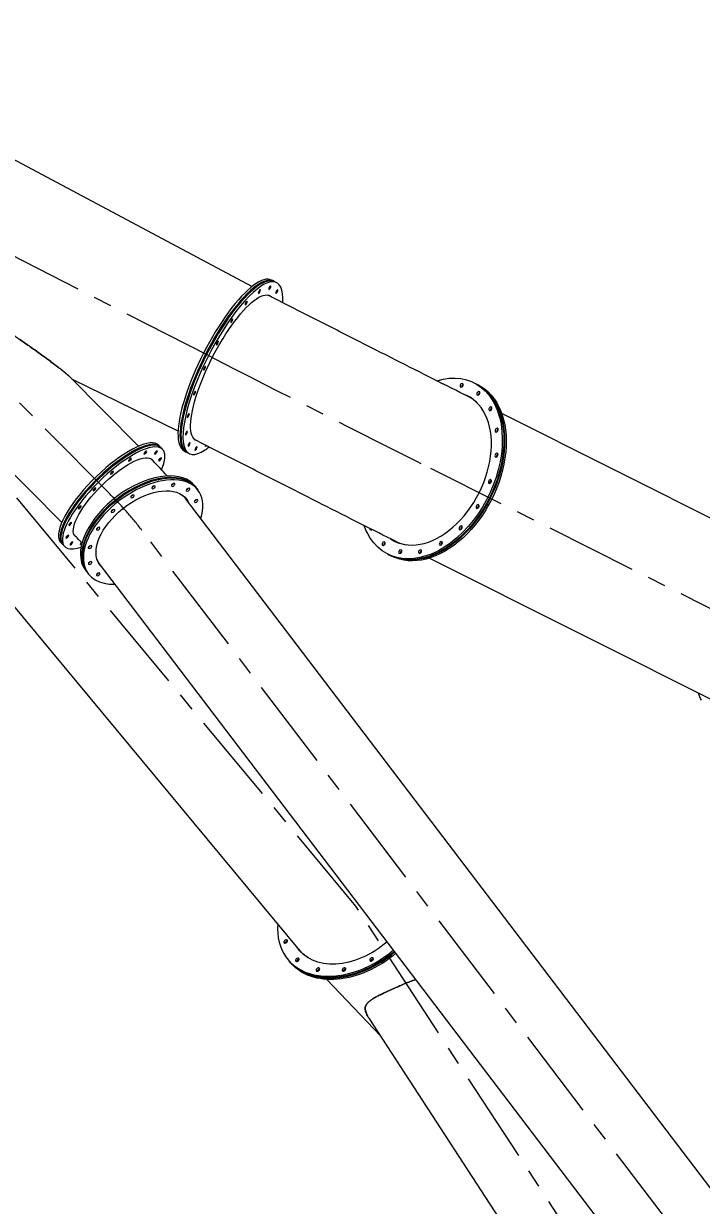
# Model space of a CAD drawing. Header units: inches. Extents: x -350577 to -266477, y -437959 to -377535.
# Drawn here: x -325289 to -322975, y -395803 to -391769 of the extents above; entities that cross this region are included whole.
import ezdxf

# ---------------------------------------------------------------- set-up
doc = ezdxf.new("R2010")
doc.units = ezdxf.units.IN
doc.header["$MEASUREMENT"] = 0
doc.linetypes.add('CENTER', pattern=[2, 1.25, -0.25, 0.25, -0.25])
doc.layers.add('CENTER       (itatec)', color=4, linetype='CENTER', lineweight=9)
doc.layers.add('ORGINAL (itatec)', color=3, linetype='Continuous', lineweight=9)
doc.styles.add('Geniso', font='geniso.shx', dxfattribs={"oblique": 15})
doc.dimstyles.new('scale 1b100', dxfattribs={"dimscale": 100, "dimtxt": 3, "dimasz": 2.5, "dimexe": 1, "dimexo": 1, "dimgap": 1, "dimtad": 1, "dimdec": 0, "dimzin": 0, "dimdsep": 46, "dimtxsty": 'Geniso', "dimcen": 0, "dimclrd": 1, "dimclre": 1, "dimclrt": 7, "dimadec": 0, "dimazin": 0, "dimtfac": 1, "dimtdec": 0, "dimtmove": 0, "dimatfit": 3, "dimfxl": 0.75, "dimtolj": 1, "dimtzin": 0, "dimarcsym": 0})

# ---------------------------------------------------------------- blocks, each defined once
blk = doc.blocks.new('*D19')
at = {"layer": 'Defpoints', "color": 0, "transparency": 16777216}
for p in [(-322053.8, -395650.3), (-322637.2, -400430.8), (-322637.2, -401260.3)]:
    blk.add_point(p, dxfattribs=at)
at = {"layer": 'ORGINAL (itatec)', "color": 1, "lineweight": -2, "transparency": 16777216}
for p, q in [((-322053.8, -395750.3), (-322053.8, -401360.3)), ((-322637.2, -400530.8), (-322637.2, -401360.3)), ((-322887.2, -401260.3), (-323949.6, -401260.3)), ((-322053.8, -401260.3), (-322637.2, -401260.3)), ((-321803.8, -401260.3), (-321553.8, -401260.3))]:
    blk.add_line(p, q, dxfattribs=at)
at = {"layer": 'ORGINAL (itatec)', "color": 1, "transparency": 16777216}
for points in [[(-322887.2, -401218.7), (-322887.2, -401302), (-322637.2, -401260.3)], [(-321803.8, -401218.7), (-321803.8, -401302), (-322053.8, -401260.3)]]:
    blk.add_solid(points, dxfattribs=at)
at = {"layer": 'ORGINAL (itatec)', "color": 7, "transparency": 16777216, "insert": (-323543.4, -401010.3), "char_height": 300, "attachment_point": 5, "style": 'Geniso'}
blk.add_mtext('\\A1;583', dxfattribs=at)
blk = doc.blocks.new('*D30')
at = {"layer": 'Defpoints', "color": 0, "transparency": 16777216}
for p in [(-322053.8, -381405.4), (-331896.3, -383693), (-322053.8, -395650.3)]:
    blk.add_point(p, dxfattribs=at)
at = {"layer": 'ORGINAL (itatec)', "color": 1, "lineweight": -2, "transparency": 16777216}
for p, q in [((-331896.3, -383593), (-331896.3, -381305.4)), ((-322053.8, -395550.3), (-322053.8, -381305.4)), ((-331646.3, -381405.4), (-322303.8, -381405.4))]:
    blk.add_line(p, q, dxfattribs=at)
at = {"layer": 'ORGINAL (itatec)', "color": 1, "transparency": 16777216}
for points in [[(-331646.3, -381363.7), (-331646.3, -381447.1), (-331896.3, -381405.4)], [(-322303.8, -381363.7), (-322303.8, -381447.1), (-322053.8, -381405.4)]]:
    blk.add_solid(points, dxfattribs=at)
at = {"layer": 'ORGINAL (itatec)', "color": 7, "transparency": 16777216, "insert": (-326975, -381155.3), "char_height": 300, "attachment_point": 5, "style": 'Geniso'}
blk.add_mtext('\\A1;9842', dxfattribs=at)

msp = doc.modelspace()

# ---------------------------------------------------------------- linework, layer by layer
at = {"layer": 'CENTER       (itatec)', "ltscale": 250}
for points in [[(-322053.8, -395650.3), (-322053.8, -394591.8, 0.24284), (-322317.7, -394080.5), (-323898.2, -393287.9, -0.002283), (-324657.7, -392902.8), (-326576.7, -391922.5), (-328720.7, -390827.2), (-329794.2, -390278.8, -0.242221), (-330361.8, -389489.1), (-330834.8, -385921.5, 0.081054), (-331096.7, -385055.1), (-331305.2, -384815.8), (-331896.3, -384415.9), (-331896.3, -384179.8), (-331896.3, -383693)], [(-322637.2, -400430.8), (-322637.2, -399113, 0.050793), (-322656.9, -398920.3), (-323139.2, -396481, 0.107251), (-323325.3, -396051.6), (-324154.3, -394782), (-326137.7, -392395, 0.10723), (-326560, -392064.6), (-328720.7, -390827.2)], [(-322653.8, -397738.8), (-322653.8, -396671.6, 0.145851), (-322772.5, -396273.5), (-324885.1, -393499.3, 0.036559), (-324995.2, -393374.9), (-326291.6, -392068.1)]]:
    msp.add_lwpolyline(points, format="xyb", dxfattribs=at)
at = {"layer": 'ORGINAL (itatec)', "extrusion": (0, 1, 0)}
for p, q in [((-324509.6, -392666.9), (-326153.6, -391790.5)), ((-325158.8, -393472), (-326139.4, -392484.8)), ((-324345.6, -394933.5), (-326242.4, -392650.7)), ((-324442.6, -392644.9), (-324435.7, -392648.4)), ((-324432.3, -392650.1), (-324425.5, -392653.6)), ((-324897, -393211.9), (-325135.3, -392972)), ((-324762, -393161), (-325122.8, -392984.6)), ((-323751.4, -392995.2), (-323746.1, -392997.9)), ((-323743.4, -392999.2), (-323738, -393001.9)), ((-323760.3, -393047.8), (-323763.5, -393046.2)), ((-322630.1, -393614.5), (-323656.7, -393099.7)), ((-324828.1, -393208.9), (-324822.7, -393214.3)), ((-324820.1, -393217), (-324814.7, -393222.4)), ((-324740.5, -393228.2), (-324733.7, -393231.7)), ((-324730.3, -393233.4), (-324723.5, -393236.9)), ((-324703.7, -393348.8), (-324699.8, -393354)), ((-324697.8, -393356.6), (-324693.8, -393361.9)), ((-322686.2, -396082.3), (-324736.4, -393390.2)), ((-325162.2, -393540.8), (-325156.9, -393546.2)), ((-325154.2, -393548.9), (-325148.9, -393554.3)), ((-324008.2, -393542.1), (-324011.4, -393540.5)), ((-324045, -393580.7), (-324039.7, -393583.4)), ((-324037, -393584.7), (-324031.6, -393587.4)), ((-322878, -394108.9), (-323904.6, -393594.1)), ((-325078.5, -393634.2), (-325074.5, -393639.4)), ((-322979.7, -396305.9), (-325029.9, -393613.7)), ((-325072.5, -393642), (-325068.5, -393647.2)), ((-324383, -394968.3), (-324386.7, -394963.9)), ((-324377.5, -394975), (-324381.2, -394970.5)), ((-324070.8, -395224), (-324253.3, -395032)), ((-323469.3, -396145.7), (-324109.7, -395164.4))]:
    msp.add_line(p, q, dxfattribs=at)
at = {"layer": 'ORGINAL (itatec)'}
for centre, major_axis, ratio, start_param, end_param in [((-324591.6, -392936.5), (149, 291.6), 0.285299, 0, 3.141593), ((-324581.3, -392941.8), (149, 291.6), 0.285299, 0, 3.141593), ((-324574.5, -392945.3), (149, 291.6), 0.285299, -0.565513, 3.600732), ((-324584.7, -392940), (149, 291.6), 0.285299, -0.020517, 3.16211), ((-323898.2, -393287.9), (-124.4, -248.1), 0.664357, -0.085055, 3.226378), ((-323788.2, -393006.7), (-3.14, -6.26), 0.664357, -2.443354, -0.698239), ((-323731.1, -393034.2), (-3.14, -6.26), 0.664357, -2.443354, -0.698239), ((-323892.9, -393290.6), (124.4, 248.1), 0.664357, 0.016217, 0.084858), ((-323890.2, -393292), (124.4, 248.1), 0.664357, 0.024327, 0.084884), ((-323884.8, -393294.6), (124.4, 248.1), 0.664357, 0.040552, 0.084915), ((-323895.5, -393289.3), (123.9, 247.2), 0.664357, -0.216162, 0), ((-323887.5, -393293.3), (123.9, 247.2), 0.664357, -0.022804, 0.024527), ((-323689.8, -393086.8), (-3.14, -6.26), 0.664357, -2.443354, -0.698239), ((-323668.4, -393159.4), (-3.14, -6.26), 0.664357, -2.443354, -0.698239), ((-324995.2, -393374.9), (167.1, 166), 0.31728, 0, 2.871878), ((-324989.8, -393380.3), (167.1, 166), 0.31728, -0.025387, 2.871878), ((-324987.1, -393382.9), (167.1, 166), 0.31728, 0, 2.871878), ((-324981.8, -393388.3), (167.1, 166), 0.31728, -0.676495, 2.871878), ((-324574.5, -392945.3), (149, 291.6), 0.285299, -2.682454, -2.575935), ((-323669, -393244.9), (-3.14, -6.26), 0.664357, -2.443354, -0.698239), ((-324891.1, -393491.5), (187.4, 142.7), 0.56974, 0, 2.931327), ((-324887.1, -393496.7), (187.4, 142.7), 0.56974, -0.01225, 2.931327), ((-324885.1, -393499.3), (187.4, 142.7), 0.56974, 0, 2.931327), ((-324881.1, -393504.6), (187.4, 142.7), 0.56974, -0.670615, 2.931327), ((-324849.6, -393346.6), (5.57, 4.24), 0.56974, -2.172698, -0.968894), ((-324782.9, -393338.5), (5.57, 4.24), 0.56974, -2.172698, -0.968894), ((-324731.8, -393354.9), (5.57, 4.24), 0.56974, -2.172698, -0.968894), ((-323691.5, -393334.8), (-3.14, -6.26), 0.664357, -2.443354, -0.698239), ((-324921.7, -393378), (5.57, 4.24), 0.56974, -2.172698, -0.968894), ((-324704.1, -393393.3), (5.57, 4.24), 0.56974, -2.172698, -0.968894), ((-324988.2, -393427.8), (5.57, 4.24), 0.56974, -2.172698, -0.968894), ((-323733.7, -393420.4), (-3.14, -6.26), 0.664357, -2.443354, -0.698239), ((-325039, -393488.5), (5.57, 4.24), 0.56974, -2.172698, -0.968894), ((-324095.9, -393494.4), (-3.14, -6.26), 0.664357, -1.084723, -0.698239), ((-323791.5, -393493.3), (-3.14, -6.26), 0.664357, -2.443354, -0.698239), ((-324995.2, -393374.9), (-167.1, -166), 0.31728, -0.269714, 0), ((-324989.8, -393380.3), (-167.1, -166), 0.31728, -0.269714, 0.025387), ((-324987.1, -393382.9), (-167.1, -166), 0.31728, -0.269714, 0), ((-324981.8, -393388.3), (-167.1, -166), 0.31728, -0.269714, 0.576548), ((-325066.4, -393550.9), (5.57, 4.24), 0.56974, -2.172698, -0.968894), ((-324054.6, -393547), (-3.14, -6.26), 0.664357, -2.443354, -0.698239), ((-323892.9, -393290.6), (-124.4, -248.1), 0.664357, -0.084983, -0.016217), ((-323890.2, -393292), (-124.4, -248.1), 0.664357, -0.084957, -0.024327), ((-323884.8, -393294.6), (-124.4, -248.1), 0.664357, -0.084926, -0.040552), ((-323895.5, -393289.3), (-123.9, -247.2), 0.664357, 0, 0.216162), ((-323887.5, -393293.3), (-123.9, -247.2), 0.664357, -0.024527, 0.022804), ((-323859.2, -393546.3), (-3.14, -6.26), 0.664357, -2.443354, -0.698239), ((-323997.5, -393574.6), (-3.14, -6.26), 0.664357, -2.443354, -0.698239), ((-323930.2, -393574.3), (-3.14, -6.26), 0.664357, -2.443354, -0.698239), ((-324891.1, -393491.5), (-187.4, -142.7), 0.56974, -0.210265, 0), ((-324887.1, -393496.7), (-187.4, -142.7), 0.56974, -0.210265, 0.01225), ((-324885.1, -393499.3), (-187.4, -142.7), 0.56974, -0.210265, 0), ((-324881.1, -393504.6), (-187.4, -142.7), 0.56974, -0.210265, 0.670615), ((-325066.2, -393605.4), (5.57, 4.24), 0.56974, -2.172698, -0.968894), ((-325038.4, -393643.8), (5.57, 4.24), 0.56974, -2.172698, -0.968894), ((-324159.8, -394775.4), (-226.9, -188.5), 0.695565, -0.596835, 1.580455), ((-324391, -394907), (-5.38, -4.47), 0.695565, -2.510237, -0.631356), ((-324156.1, -394779.8), (-188.4, -156.6), 0.695565, -0.090382, -0.016865), ((-324150.6, -394786.4), (-188.4, -156.6), 0.695565, -0.090382, -0.042172), ((-324154.3, -394782), (-226.9, -188.5), 0.695565, -0.007003, 1.579214), ((-324350.6, -394969.3), (-5.38, -4.47), 0.695565, -2.510237, -0.631356), ((-324097.4, -394967.9), (-5.38, -4.47), 0.695565, -2.510237, -0.631356), ((-324280.7, -395002.8), (-5.38, -4.47), 0.695565, -2.510237, -0.631356), ((-324191.8, -395002.3), (-5.38, -4.47), 0.695565, -2.510237, -0.631356)]:
    msp.add_ellipse(centre, major_axis=major_axis, ratio=ratio, start_param=start_param, end_param=end_param, dxfattribs=at)
at = {"layer": 'ORGINAL (itatec)', "extrusion": (0, 0, -1)}
for centre, major_axis, ratio, start_param, end_param in [((-324448.4, -392670.8), (-3.18, -6.23), 0.285299, -3.600731738603898, 2.682453568575689), ((-324574.5, -392945.3), (-126.2, -247.1), 0.285299, -0.084942, 3.226492), ((-324484.4, -392684.2), (-3.18, -6.23), 0.285299, -3.600731738603899, 2.682453568575688), ((-324577.9, -392943.5), (125.8, 246.2), 0.285299, -0.050274, 0), ((-324584.7, -392940), (126.2, 247.1), 0.285299, 0.0727, 0.085671), ((-324581.3, -392941.8), (126.2, 247.1), 0.285299, 0.048443, 0.084919), ((-324424.7, -392684.2), (-3.18, -6.23), 0.285299, -3.600731738603898, 2.682453568575689), ((-324529.3, -392723.2), (-3.18, -6.23), 0.285299, -3.600731738603898, 2.682453568575689), ((-324415.6, -392723.2), (3.18, 6.23), 0.285299, -0.400306, 0.400086), ((-324578.6, -392784), (-3.18, -6.23), 0.285299, -3.600731738603897, 2.682453568575689), ((-324627.5, -392860.5), (-3.18, -6.23), 0.285299, -3.600731738603898, 2.682453568575689), ((-324671.2, -392945.3), (-3.18, -6.23), 0.285299, -3.600731738603898, 2.682453568575689), ((-323898.2, -393287.9), (146.8, 292.8), 0.664357, -0.564926, 3.60259), ((-324705.4, -393030.2), (-3.18, -6.23), 0.285299, -3.600731738603898, 2.682453568575689), ((-323892.9, -393290.6), (146.8, 292.8), 0.664357, 0, 3.141593), ((-323890.2, -393292), (146.8, 292.8), 0.664357, -0.00687, 3.148463), ((-323884.8, -393294.6), (146.8, 292.8), 0.664357, 0, 3.141593), ((-323860.9, -393004.2), (3.14, 6.26), 0.664357, -0.465094, 0.460998), ((-323860.9, -393004.2), (-3.14, -6.26), 0.664357, -2.680595, -2.674477), ((-323793.6, -393004), (3.14, 6.26), 0.664357, -5.822187578381087, 0.4609977287984997), ((-323785.6, -393008), (3.14, 6.26), 0.664357, -1.838788, -1.302805), ((-323736.5, -393031.5), (3.14, 6.26), 0.664357, -5.822187578381087, 0.4609977287984997), ((-323728.4, -393035.5), (3.14, 6.26), 0.664357, -1.838788, -1.302805), ((-324726.9, -393106.7), (-3.18, -6.23), 0.285299, -3.600731738603898, 2.682453568575689), ((-323695.2, -393084.2), (3.14, 6.26), 0.664357, -5.822187578381087, 0.4609977287984997), ((-323687.2, -393088.2), (3.14, 6.26), 0.664357, -1.838788, -1.302805), ((-323673.8, -393156.8), (3.14, 6.26), 0.664357, -5.822187578381087, 0.4609977287984997), ((-324733.4, -393167.4), (-3.18, -6.23), 0.285299, -3.600731738603897, 2.682453568575689), ((-324577.9, -392943.5), (-125.8, -246.2), 0.285299, 0, 0.050274), ((-324584.7, -392940), (-126.2, -247.1), 0.285299, -0.085671, -0.0727), ((-324581.3, -392941.8), (-126.2, -247.1), 0.285299, -0.084922, -0.048443), ((-323665.8, -393160.8), (3.14, 6.26), 0.664357, -1.838788, -1.302805), ((-324981.8, -393388.3), (-131.6, -130.7), 0.31728, 0.269714, 3.247177), ((-324873.8, -393234.1), (-4.97, -4.93), 0.31728, -2.871878, 3.411307), ((-324837.7, -393233.5), (-4.97, -4.93), 0.31728, -2.871878, 3.411307), ((-324724.3, -393206.3), (-3.18, -6.23), 0.285299, -3.600731738603898, 2.682453568575689), ((-324700.6, -393219.7), (-3.18, -6.23), 0.285299, -3.600731738603898, 2.682453568575689), ((-324664.5, -393206.3), (-3.18, -6.23), 0.285299, -1.115358, 1.115148), ((-323674.4, -393242.2), (3.14, 6.26), 0.664357, -5.822187578381087, 0.4609977287984997), ((-324926.4, -393258.2), (-4.97, -4.93), 0.31728, -2.871878, 3.411307), ((-324984.5, -393385.6), (130.9, 130), 0.31728, -0.05149, 0), ((-324989.8, -393380.3), (131.6, 130.7), 0.31728, 0.096829, 0.10636), ((-324987.1, -393382.9), (131.6, 130.7), 0.31728, 0.064496, 0.103973), ((-324823.4, -393256.4), (-4.97, -4.93), 0.31728, -2.871878, 3.411307), ((-323666.3, -393246.2), (3.14, 6.26), 0.664357, -1.838788, -1.302805), ((-324987.4, -393302.1), (-4.97, -4.93), 0.31728, -2.871878, 3.411307), ((-324881.1, -393504.6), (-147.6, -112.4), 0.56974, 0.210265, 3.245474), ((-325047.6, -393359.2), (-4.97, -4.93), 0.31728, -2.871878, 3.411307), ((-324845.6, -393351.9), (-5.57, -4.24), 0.56974, -2.931327, 3.351858), ((-324778.9, -393343.8), (-5.57, -4.24), 0.56974, -2.931327, 3.351858), ((-324727.8, -393360.1), (-5.57, -4.24), 0.56974, -2.931327, 3.351858), ((-323696.8, -393332.1), (3.14, 6.26), 0.664357, -5.822187578381087, 0.4609977287984997), ((-323688.8, -393336.1), (3.14, 6.26), 0.664357, -1.838788, -1.302805), ((-324917.7, -393383.2), (-5.57, -4.24), 0.56974, -2.931327, 3.351858), ((-324883.1, -393501.9), (146.8, 111.8), 0.56974, -0.158816, 0), ((-324889.1, -393494.1), (146.8, 111.8), 0.56974, 0.0191, 0.046926), ((-324891.1, -393491.5), (147.6, 112.4), 0.56974, 0.077839, 0.105617), ((-324887.1, -393496.7), (147.6, 112.4), 0.56974, 0.046673, 0.103882), ((-324885.1, -393499.3), (147.6, 112.4), 0.56974, 0.031109, 0.103882), ((-324700.1, -393398.5), (-5.57, -4.24), 0.56974, -2.931327, 3.351858), ((-325097.7, -393420.6), (-4.97, -4.93), 0.31728, -2.871878, 3.411307), ((-324984.2, -393433), (-5.57, -4.24), 0.56974, -2.931327, 3.351858), ((-323739, -393417.7), (3.14, 6.26), 0.664357, -5.822187578381087, 0.4609977287984997), ((-323731, -393421.7), (3.14, 6.26), 0.664357, -1.838788, -1.302805), ((-325130.2, -393477.2), (-4.97, -4.93), 0.31728, -2.871878, 3.411307), ((-325140.1, -393520.2), (-4.97, -4.93), 0.31728, -2.871878, 3.411307), ((-324981.8, -393388.3), (-131.6, -130.7), 0.31728, -0.101686, 0.269714), ((-324984.5, -393385.6), (-130.9, -130), 0.31728, 0, 0.05149), ((-324989.8, -393380.3), (-131.6, -130.7), 0.31728, -0.10636, -0.096829), ((-324987.1, -393382.9), (-131.6, -130.7), 0.31728, -0.103762, -0.064496), ((-325035, -393493.7), (-5.57, -4.24), 0.56974, -2.931327, 3.351858), ((-323898.2, -393287.9), (146.8, 292.8), 0.664357, -2.680595, -2.57535), ((-324101.2, -393491.7), (-3.14, -6.26), 0.664357, -1.084208, 1.086149), ((-323796.8, -393490.6), (3.14, 6.26), 0.664357, -5.822187578381087, 0.4609977287984997), ((-323788.8, -393494.6), (3.14, 6.26), 0.664357, -1.838788, -1.302805), ((-325125.9, -393543.2), (-4.97, -4.93), 0.31728, -2.871878, 3.411307), ((-325089.8, -393542.6), (-4.97, -4.93), 0.31728, -1.015805, 1.607139), ((-325062.4, -393556.1), (-5.57, -4.24), 0.56974, -2.931327, 3.351858), ((-324060, -393544.4), (3.14, 6.26), 0.664357, -5.822187578381087, 0.4609977287984997), ((-324051.9, -393548.4), (3.14, 6.26), 0.664357, -1.838788, -1.302805), ((-323864.5, -393543.6), (3.14, 6.26), 0.664357, -5.822187578381087, 0.4609977287984997), ((-323856.5, -393547.6), (3.14, 6.26), 0.664357, -1.838788, -1.302805), ((-324881.1, -393504.6), (-147.6, -112.4), 0.56974, -0.103882, 0.210265), ((-324883.1, -393501.9), (-146.8, -111.8), 0.56974, 0, 0.158816), ((-324002.9, -393571.9), (3.14, 6.26), 0.664357, -5.822187578381087, 0.4609977287984997), ((-323994.8, -393575.9), (3.14, 6.26), 0.664357, -1.838788, -1.302805), ((-323935.5, -393571.7), (3.14, 6.26), 0.664357, -5.822187578381087, 0.4609977287984997), ((-323927.5, -393575.7), (3.14, 6.26), 0.664357, -1.838788, -1.302805), ((-325062.2, -393610.6), (-5.57, -4.24), 0.56974, -2.931327, 3.351858), ((-324889.1, -393494.1), (-146.8, -111.8), 0.56974, -0.046926, -0.0191), ((-324891.1, -393491.5), (-147.6, -112.4), 0.56974, -0.105617, -0.077839), ((-324887.1, -393496.7), (-147.6, -112.4), 0.56974, -0.103882, -0.046673), ((-324885.1, -393499.3), (-147.6, -112.4), 0.56974, -0.103882, -0.031109), ((-325034.5, -393649), (-5.57, -4.24), 0.56974, -2.931327, 3.351858), ((-324983.3, -393665.4), (-5.57, -4.24), 0.56974, -0.602509, 0.602509), ((-322756.7, -393860.4), (146.8, 292.8), 0.664357, -2.680595, -2.576007), ((-324394.7, -394902.6), (5.38, 4.47), 0.695565, -4.825907, 1.457278), ((-324389.1, -394909.2), (5.38, 4.47), 0.695565, -2.054326, -1.087266), ((-324159.8, -394775.4), (-188.4, -156.6), 0.695565, -1.58846, 0.090382), ((-324154.3, -394782), (-188.4, -156.6), 0.695565, 0.025299, 0.090382), ((-324156.1, -394779.8), (-226.9, -188.5), 0.695565, -1.579628, 0), ((-324150.6, -394786.4), (-226.9, -188.5), 0.695565, -1.578386, 0), ((-324354.3, -394964.9), (5.38, 4.47), 0.695565, -4.825907, 1.457278), ((-324348.8, -394971.6), (5.38, 4.47), 0.695565, -2.054326, -1.087266), ((-324158, -394777.6), (-187.7, -155.9), 0.695565, -0.236254, 0), ((-324152.4, -394784.2), (-187.7, -155.9), 0.695565, -0.026769, 0.025402), ((-324101.1, -394963.5), (5.38, 4.47), 0.695565, -4.825907, 1.457278), ((-324095.6, -394970.1), (5.38, 4.47), 0.695565, -2.054326, -1.087266), ((-324284.4, -394998.4), (5.38, 4.47), 0.695565, -4.825907, 1.457278), ((-324278.9, -395005), (5.38, 4.47), 0.695565, -2.054326, -1.087266), ((-324195.5, -394997.9), (5.38, 4.47), 0.695565, -4.825907, 1.457278), ((-324189.9, -395004.5), (5.38, 4.47), 0.695565, -2.054326, -1.087266)]:
    msp.add_ellipse(centre, major_axis=major_axis, ratio=ratio, start_param=start_param, end_param=end_param, dxfattribs=at)
at = {"layer": 'ORGINAL (itatec)'}
for points, knots in [([(-325789.2, -392550.6), (-325778.4, -392556), (-325767.4, -392561.6), (-325745.2, -392573.1), (-325734.1, -392579), (-325700.4, -392597.1), (-325677.7, -392609.8), (-325632, -392636.1), (-325608.9, -392649.7), (-325562.8, -392677.5), (-325539.7, -392691.7), (-325505.1, -392713.4), (-325493.6, -392720.7), (-325470.7, -392735.4), (-325459.3, -392742.7), (-325436.5, -392757.5), (-325425.2, -392764.9), (-325402.7, -392779.8), (-325391.5, -392787.2), (-325369.2, -392802.1), (-325358.1, -392809.6), (-325336.2, -392824.4), (-325325.4, -392831.9), (-325303.8, -392846.7), (-325293.2, -392854.1), (-325277.3, -392865.1), (-325272.1, -392868.8), (-325261.7, -392876.1), (-325256.5, -392879.8), (-325243.4, -392889.1), (-325235, -392895.1), (-325222.4, -392904.2), (-325218.1, -392907.3), (-325209.6, -392913.5), (-325205.4, -392916.6), (-325196.9, -392922.9), (-325192.7, -392926), (-325184.5, -392932.2), (-325180.4, -392935.2), (-325172.5, -392941.3), (-325168.6, -392944.2), (-325163, -392948.6), (-325161.2, -392950), (-325157.6, -392952.9), (-325155.8, -392954.3), (-325151.7, -392957.6), (-325149.2, -392959.7), (-325145.6, -392962.7), (-325144.5, -392963.7), (-325142.2, -392965.6), (-325141.1, -392966.5), (-325139.1, -392968.4), (-325138.2, -392969.2), (-325136.6, -392970.7), (-325135.9, -392971.4), (-325135.3, -392972)], [0, 0, 0, 0, 37.898527, 37.898527, 75.797054, 75.797054, 151.594108, 151.594108, 227.391162, 227.391162, 303.188216, 303.188216, 341.086743, 341.086743, 378.98527, 378.98527, 416.883797, 416.883797, 454.782324, 454.782324, 492.680851, 492.680851, 530.579378, 530.579378, 568.477905, 568.477905, 587.427169, 587.427169, 606.376432, 606.376432, 635.687378, 635.687378, 650.342851, 650.342851, 664.998324, 664.998324, 679.653798, 679.653798, 694.309271, 694.309271, 708.964744, 708.964744, 716.29248, 716.29248, 723.620217, 723.620217, 734.058965, 734.058965, 739.278339, 739.278339, 744.497713, 744.497713, 749.717087, 749.717087, 753.941392, 753.941392, 753.941392, 753.941392]), ([(-325135.3, -392972), (-325135.9, -392971.4), (-325136.6, -392970.7), (-325138.2, -392969.2), (-325139.1, -392968.4), (-325141.1, -392966.5), (-325142.2, -392965.6), (-325144.5, -392963.7), (-325145.6, -392962.7), (-325149.2, -392959.7), (-325151.7, -392957.6), (-325155.8, -392954.3), (-325157.6, -392952.9), (-325161.2, -392950), (-325163, -392948.6), (-325168.6, -392944.2), (-325172.5, -392941.3), (-325180.4, -392935.2), (-325184.5, -392932.2), (-325192.7, -392926), (-325196.9, -392922.9), (-325205.4, -392916.6), (-325209.6, -392913.5), (-325218.1, -392907.3), (-325222.4, -392904.2), (-325235, -392895.1), (-325243.4, -392889.1), (-325256.5, -392879.8), (-325261.7, -392876.1), (-325272.1, -392868.8), (-325277.3, -392865.1), (-325293.2, -392854.1), (-325303.8, -392846.7), (-325325.4, -392831.9), (-325336.2, -392824.4), (-325358.1, -392809.6), (-325369.2, -392802.1), (-325391.5, -392787.2), (-325402.7, -392779.8), (-325425.2, -392764.9), (-325436.5, -392757.5), (-325459.3, -392742.7), (-325470.7, -392735.4), (-325493.6, -392720.7), (-325505.1, -392713.4), (-325539.7, -392691.7), (-325562.8, -392677.5), (-325608.9, -392649.7), (-325632, -392636.1), (-325677.7, -392609.8), (-325700.4, -392597.1), (-325734.1, -392579), (-325745.2, -392573.1), (-325767.4, -392561.6), (-325778.4, -392556), (-325789.2, -392550.6)], [1740.279375, 1740.279375, 1740.279375, 1740.279375, 1744.50368, 1744.50368, 1749.723054, 1749.723054, 1754.942428, 1754.942428, 1760.161802, 1760.161802, 1770.60055, 1770.60055, 1777.928287, 1777.928287, 1785.256023, 1785.256023, 1799.911496, 1799.911496, 1814.566969, 1814.566969, 1829.222442, 1829.222442, 1843.877916, 1843.877916, 1858.533389, 1858.533389, 1887.844335, 1887.844335, 1906.793598, 1906.793598, 1925.742862, 1925.742862, 1963.641389, 1963.641389, 2001.539916, 2001.539916, 2039.438443, 2039.438443, 2077.33697, 2077.33697, 2115.235497, 2115.235497, 2153.134024, 2153.134024, 2191.032551, 2191.032551, 2266.829605, 2266.829605, 2342.626659, 2342.626659, 2418.423713, 2418.423713, 2456.32224, 2456.32224, 2494.220767, 2494.220767, 2494.220767, 2494.220767]), ([(-323771.6, -393042.1), (-323807.9, -393023.9), (-323847.4, -393004), (-323931.6, -392961.7), (-323976.1, -392939.2), (-324068.3, -392892.5), (-324115.9, -392868.4), (-324212.3, -392819.5), (-324261.1, -392794.7), (-324357.8, -392745.4), (-324405.7, -392721), (-324452.1, -392697.3)], [2.414942, 2.414942, 2.414942, 2.414942, 2.618137, 2.618137, 2.821332, 2.821332, 3.024527, 3.024527, 3.227722, 3.227722, 3.430917, 3.430917, 3.430917, 3.430917]), ([(-324019.5, -393536.5), (-324056.1, -393518.1), (-324096, -393498), (-324180.7, -393455.4), (-324225.5, -393432.7), (-324318.1, -393385.9), (-324366, -393361.6), (-324462.8, -393312.5), (-324511.8, -393287.6), (-324608.9, -393238.1), (-324657, -393213.6), (-324703.7, -393189.8)], [2.414942, 2.414942, 2.414942, 2.414942, 2.618137, 2.618137, 2.821332, 2.821332, 3.024527, 3.024527, 3.227722, 3.227722, 3.430917, 3.430917, 3.430917, 3.430917]), ([(-324799.1, -393313.5), (-324801.4, -393310.9), (-324803.7, -393308.4), (-324813.6, -393297.3), (-324821.4, -393288.9), (-324837.3, -393272.2), (-324845.3, -393263.9), (-324853.6, -393255.6)], [5.7979815, 5.7979815, 5.7979815, 5.7979815, 5.816761, 5.816761, 5.8780384, 5.8780384, 5.9393157, 5.9393157, 5.9393157, 5.9393157]), ([(-325089.9, -393542.1), (-325092.3, -393539.6), (-325094.7, -393537), (-325103.1, -393528.2), (-325109.1, -393521.9), (-325115.4, -393515.7)], [5.85259469, 5.85259469, 5.85259469, 5.85259469, 5.87803835, 5.87803835, 5.93931572, 5.93931572, 5.93931572, 5.93931572]), ([(-324109.7, -395164.4), (-324109.7, -395164.4), (-324109.7, -395164.4), (-324111.6, -395161.6), (-324113.2, -395158.9), (-324116.1, -395153.6), (-324117.4, -395151.1), (-324119.6, -395146.1), (-324120.5, -395143.6), (-324121.9, -395138.9), (-324122.4, -395136.6), (-324122.8, -395132), (-324122.7, -395129.8), (-324122.1, -395125.4), (-324121.5, -395123.3), (-324120.1, -395120.1), (-324119.5, -395119), (-324118.2, -395116.8), (-324117.4, -395115.7), (-324115.7, -395113.5), (-324114.8, -395112.4), (-324112.7, -395110.2), (-324111.5, -395109.1), (-324109.1, -395107), (-324107.7, -395105.9), (-324104.8, -395103.7), (-324103.3, -395102.6), (-324100.1, -395100.3), (-324098.3, -395099.2), (-324094.7, -395097), (-324092.8, -395095.8), (-324086.9, -395092.4), (-324082.6, -395090.1), (-324073.5, -395085.4), (-324068.6, -395083), (-324058.5, -395078.1), (-324053.3, -395075.7), (-324042.4, -395070.6), (-324036.9, -395068.1), (-324025.6, -395063), (-324019.8, -395060.4), (-324008.1, -395055.3), (-324002.1, -395052.7), (-323990, -395047.6), (-323984, -395045), (-323971.9, -395040.2), (-323965.8, -395037.8), (-323956.9, -395034.5), (-323953.9, -395033.5), (-323950.6, -395032.3), (-323950.2, -395032.2), (-323949.8, -395032)], [1636.070712, 1636.070712, 1636.070712, 1636.070712, 1636.308709, 1636.308709, 1654.980804, 1654.980804, 1673.652899, 1673.652899, 1692.324995, 1692.324995, 1710.99709, 1710.99709, 1729.669185, 1729.669185, 1748.34128, 1748.34128, 1757.94451, 1757.94451, 1767.54774, 1767.54774, 1777.15097, 1777.15097, 1786.754199, 1786.754199, 1796.357429, 1796.357429, 1805.960659, 1805.960659, 1815.563889, 1815.563889, 1825.167119, 1825.167119, 1844.373578, 1844.373578, 1863.580038, 1863.580038, 1882.786497, 1882.786497, 1901.992957, 1901.992957, 1921.199416, 1921.199416, 1940.405876, 1940.405876, 1959.612336, 1959.612336, 1978.818795, 1978.818795, 1988.422025, 1988.422025, 1989.654612, 1989.654612, 1989.654612, 1989.654612]), ([(-323949.8, -395032), (-323950.2, -395032.2), (-323950.6, -395032.3), (-323953.9, -395033.5), (-323956.9, -395034.5), (-323965.8, -395037.8), (-323971.9, -395040.2), (-323984, -395045), (-323990, -395047.6), (-324002.1, -395052.7), (-324008.1, -395055.3), (-324019.8, -395060.4), (-324025.6, -395063), (-324036.9, -395068.1), (-324042.4, -395070.6), (-324053.3, -395075.7), (-324058.5, -395078.1), (-324068.6, -395083), (-324073.5, -395085.4), (-324082.6, -395090.1), (-324086.9, -395092.4), (-324092.8, -395095.8), (-324094.7, -395097), (-324098.3, -395099.2), (-324100.1, -395100.3), (-324103.3, -395102.6), (-324104.8, -395103.7), (-324107.7, -395105.9), (-324109.1, -395107), (-324111.5, -395109.1), (-324112.7, -395110.2), (-324114.8, -395112.4), (-324115.7, -395113.5), (-324117.4, -395115.7), (-324118.2, -395116.8), (-324119.5, -395119), (-324120.1, -395120.1), (-324121.5, -395123.3), (-324122.1, -395125.4), (-324122.7, -395129.8), (-324122.8, -395132), (-324122.4, -395136.6), (-324121.9, -395138.9), (-324120.5, -395143.6), (-324119.6, -395146.1), (-324117.4, -395151.1), (-324116.1, -395153.6), (-324113.2, -395158.9), (-324111.6, -395161.6), (-324109.7, -395164.4), (-324109.7, -395164.4), (-324109.7, -395164.4)], [364.743545, 364.743545, 364.743545, 364.743545, 365.976132, 365.976132, 375.579362, 375.579362, 394.785821, 394.785821, 413.992281, 413.992281, 433.19874, 433.19874, 452.4052, 452.4052, 471.61166, 471.61166, 490.818119, 490.818119, 510.024579, 510.024579, 529.231038, 529.231038, 538.834268, 538.834268, 548.437498, 548.437498, 558.040728, 558.040728, 567.643957, 567.643957, 577.247187, 577.247187, 586.850417, 586.850417, 596.453647, 596.453647, 606.056877, 606.056877, 624.728972, 624.728972, 643.401067, 643.401067, 662.073162, 662.073162, 680.745257, 680.745257, 699.417353, 699.417353, 718.089448, 718.089448, 718.327445, 718.327445, 718.327445, 718.327445])]:
    msp.add_open_spline(points, degree=3, knots=knots, dxfattribs=at)

# ---------------------------------------------------------------- dimensions: what is measured, and where the dimension line sits
for base, p1, p2, picture, middle in [((-322053.8253, -381405.3919), (-331896.2537, -383692.9799), (-322053.8253, -395650.2992), '*D30', (-326975.0395, -381155.2899)), ((-322637.2, -401260.3), (-322053.8, -395650.3), (-322637.2, -400430.8), '*D19', (-323543.4, -401010.3))]:
    dim = msp.add_linear_dim(base=base, p1=p1, p2=p2, dimstyle='scale 1b100', dxfattribs=at)
    dim.commit()
    dim.dimension.update_dxf_attribs({"geometry": picture, "text_midpoint": middle})

doc.saveas('drawing.dxf')
